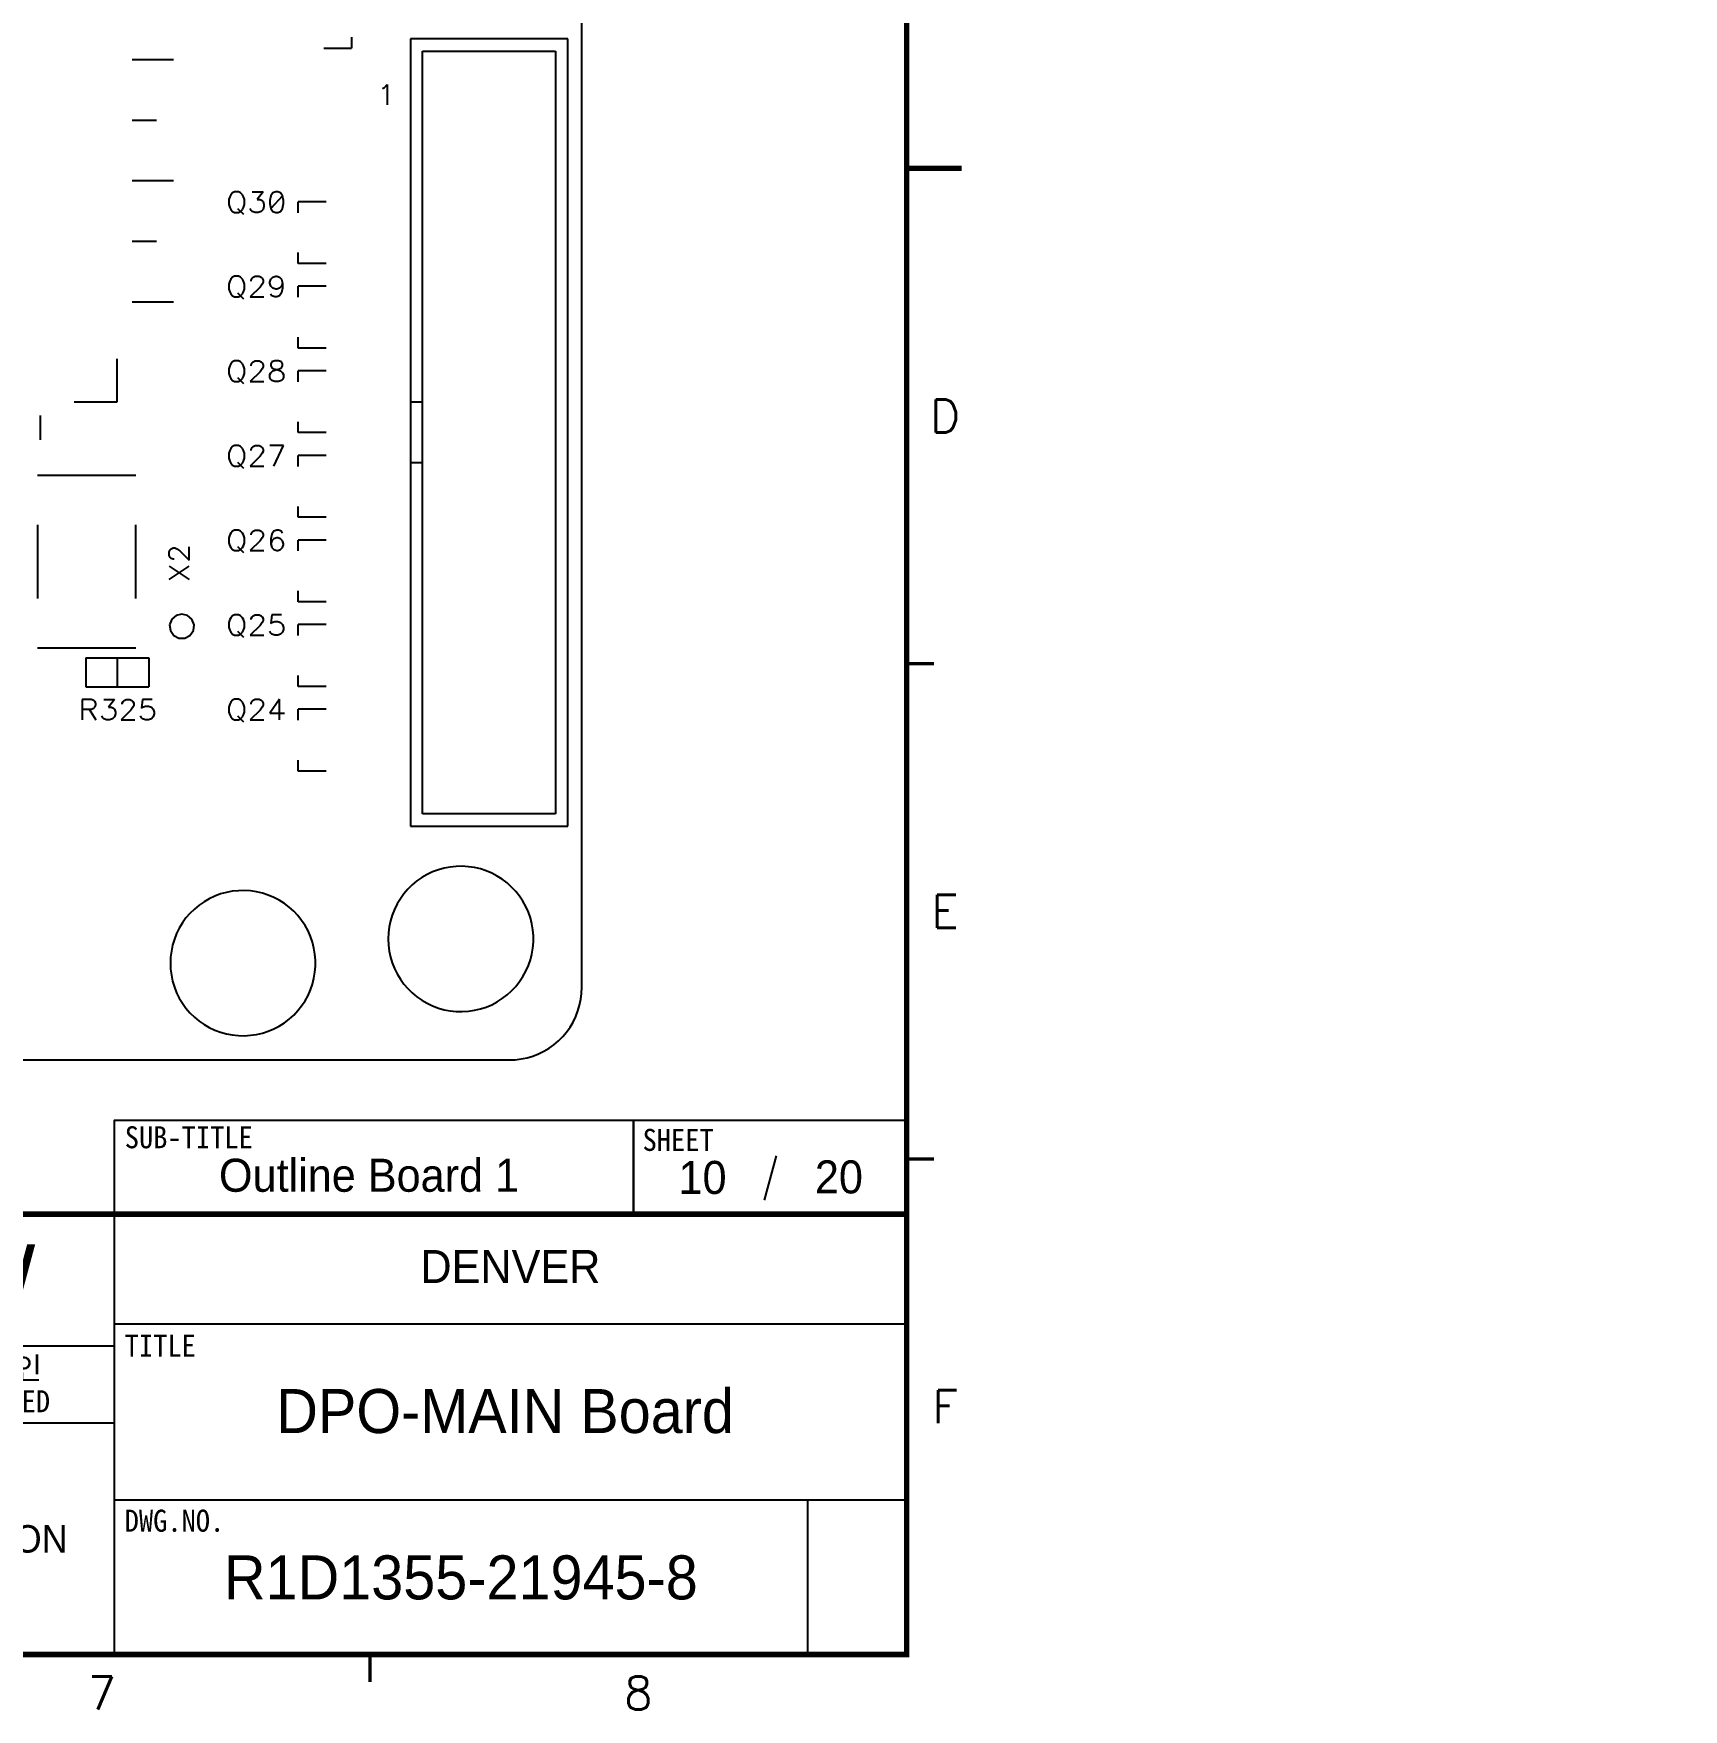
# Model space of a CAD drawing. Extents: x 295 to 953, y 10 to 290.
# Drawn here: x 802.6 to 952.6, y 10 to 162.2 of the extents above; entities that cross this region are included whole.
import ezdxf
from ezdxf.enums import TextEntityAlignment as Align

# ---------------------------------------------------------------- set-up
doc = ezdxf.new("R2010")
doc.units = 0
doc.header["$LTSCALE"] = 5
doc.header["$MEASUREMENT"] = 0
doc.layers.get('0').update_dxf_attribs({"linetype": 'CONTINUOUS', "lineweight": 25})
doc.layers.add('4', color=4, linetype='CONTINUOUS', lineweight=18)
doc.layers.add('6', color=6, linetype='CONTINUOUS', lineweight=13)
for name, color, linetype in [('DV-DPO-A6_TSK', 14, 'CONTINUOUS'), ('SHEET', 3, 'CONTINUOUS'), ('문자', 4, 'CONTINUOUS'), ('테두리', 3, 'CONTINUOUS')]:
    doc.layers.add(name, color=color, linetype=linetype)
doc.styles.add('MARK', font='ARLRDBD.TTF')
doc.styles.get("Standard").update_dxf_attribs({"font": 'simplex.shx'})
doc.styles.add('굴림', font='')
doc.styles.add('굴림체', font='')
doc.styles.get('굴림').set_extended_font_data('Gulim')
doc.styles.get('굴림체').set_extended_font_data('GulimChe')

# ---------------------------------------------------------------- blocks, each defined once
blk = doc.blocks.new('B')
at = {"layer": '문자'}
blk.add_hatch(color=256, dxfattribs=at).paths.add_polyline_path([(13.79, 10), (15.31, 6), (16.84, 10)])
at = {"color": 4, "const_width": 0.6}
blk.add_lwpolyline([(48.46, 10.32, 1), (49.06, 10.32, 1)], format="xyb", close=True, dxfattribs=at)
at = {"layer": '문자'}
for p, q in [((10.73, 2), (7.68, 10)), ((7.68, 10), (10.09, 10)), ((11.94, 5.16), (10.09, 10)), ((10.73, 10), (13.15, 10)), ((13.79, 2), (10.73, 10)), ((14.99, 5.16), (13.15, 10)), ((13.79, 10), (16.84, 10)), ((15.31, 6), (13.79, 10)), ((16.84, 10), (15.31, 6)), ((11.94, 5.16), (10.73, 2)), ((14.99, 5.16), (13.79, 2))]:
    blk.add_line(p, q, dxfattribs=at)
at = {"layer": '문자', "style": 'MARK', "oblique": 15}
blk.add_text('WOOJIN', height=6.5, dxfattribs=at).set_placement((36.4, 6), align=Align.MIDDLE_CENTER)
blk = doc.blocks.new('C')
at = {"layer": 'SHEET'}
for p, q in [((393.14, 60.3), (392.07, 56.28)), ((333, 55), (333, 15)), ((405, 45), (333, 45)), ((333, 43), (247, 43)), ((333, 36), (247, 36)), ((405, 29), (333, 29)), ((396, 29), (396, 15))]:
    blk.add_line(p, q, dxfattribs=at)
for points in [[(333, 55), (380.19, 55), (380.19, 63.49), (333, 63.49)], [(380.19, 55), (405, 55), (405, 63.49), (380.19, 63.49)]]:
    blk.add_lwpolyline(points, close=True, dxfattribs=at)
at = {"layer": '테두리'}
blk.add_line((405, 285), (405, 15), dxfattribs=at)
for points, const_width in [([(15, 285), (15, 15), (405, 15), (405, 285), (15, 285)], 0.5), ([(410, 150), (405, 150)], 0.5), ([(407.5, 105), (405, 105)], 0.3), ([(407.5, 60), (405, 60)], 0.3), ([(15, 55), (405, 55)], 0.5), ([(356.25, 12.5), (356.25, 15)], 0.3)]:
    blk.add_lwpolyline(points, dxfattribs=dict(at, const_width=const_width))
blk.add_blockref('B', (271, 43))
at = {"layer": '문자'}
for s, p in [('D', (408.5, 127.5)), ('E', (408.5, 82.5)), ('F', (408.5, 37.5)), ('7', (331.88, 11.5)), ('8', (380.62, 11.5))]:
    blk.add_text(s, height=3, dxfattribs=at).set_placement(p, align=Align.MIDDLE)
at = {"layer": '문자', "style": '굴림체'}
for s, p in [('SUB-TITLE', (339.77, 61.98)), ('SHEET', (384.24, 61.74)), ('승   인', (322, 41)), ('APPROVED', (322, 38))]:
    blk.add_text(s, height=2, dxfattribs=at).set_placement(p, align=Align.MIDDLE_CENTER)
for s, p in [('TITLE', (333.95, 42.05)), ('DWG.NO.', (333.95, 26.15))]:
    blk.add_text(s, height=2, dxfattribs=at).set_placement(p)

msp = doc.modelspace()

# ---------------------------------------------------------------- linework, layer by layer
at = {"layer": 'DV-DPO-A6_TSK', "color": 7}
for p, q in [((852.48, 75.6), (852.48, 271.4)), ((831.54, 161.9), (831.54, 160.91)), ((836.89, 161.75), (836.89, 90.25)), ((851.19, 161.75), (836.89, 161.75)), ((851.19, 90.25), (851.19, 161.75)), ((811.62, 159.88), (815.36, 159.88)), ((829.01, 160.91), (831.54, 160.91)), ((837.99, 91.35), (837.99, 160.65)), ((837.99, 160.65), (850.09, 160.65)), ((850.09, 160.65), (850.09, 91.35)), ((834.36, 157.26), (834.53, 157.35)), ((834.53, 157.35), (834.79, 157.61)), ((834.79, 157.61), (834.79, 155.77)), ((811.62, 154.38), (813.82, 154.38)), ((811.62, 148.88), (815.36, 148.88)), ((820.74, 147.78), (820.57, 147.6)), ((820.92, 147.87), (820.74, 147.78)), ((821.28, 147.87), (820.92, 147.87)), ((821.45, 147.78), (821.28, 147.87)), ((821.63, 147.6), (821.45, 147.78)), ((822.52, 147.87), (823.5, 147.87)), ((823.5, 147.87), (822.96, 147.16)), ((824.38, 147.78), (824.21, 147.51)), ((824.65, 147.87), (824.38, 147.78)), ((824.83, 147.87), (824.65, 147.87)), ((825.09, 147.78), (824.83, 147.87)), ((825.27, 147.51), (825.09, 147.78)), ((820.48, 147.42), (820.39, 147.16)), ((820.39, 147.16), (820.39, 146.71)), ((820.39, 146.71), (820.48, 146.45)), ((820.57, 147.6), (820.48, 147.42)), ((820.48, 146.45), (820.57, 146.27)), ((820.57, 146.27), (820.74, 146.09)), ((821.19, 146.36), (821.72, 145.82)), ((821.45, 146.09), (821.63, 146.27)), ((821.72, 147.42), (821.63, 147.6)), ((821.63, 146.27), (821.72, 146.45)), ((821.81, 147.16), (821.72, 147.42)), ((821.72, 146.45), (821.81, 146.71)), ((821.81, 146.71), (821.81, 147.16)), ((822.43, 146.18), (822.34, 146.36)), ((822.52, 146.09), (822.43, 146.18)), ((822.96, 147.16), (823.23, 147.16)), ((823.23, 147.16), (823.41, 147.07)), ((823.5, 146.27), (823.32, 146.09)), ((823.41, 147.07), (823.5, 146.98)), ((823.5, 146.98), (823.58, 146.71)), ((823.58, 146.53), (823.5, 146.27)), ((823.58, 146.71), (823.58, 146.53)), ((824.21, 147.51), (824.12, 147.07)), ((824.12, 147.07), (824.12, 146.8)), ((824.12, 146.8), (824.21, 146.36)), ((825.27, 147.51), (824.21, 146.36)), ((824.21, 146.36), (824.38, 146.09)), ((825.09, 146.09), (825.27, 146.36)), ((825.36, 147.07), (825.27, 147.51)), ((825.27, 146.36), (825.36, 146.8)), ((825.36, 146.8), (825.36, 147.07)), ((829.23, 146.96), (826.69, 146.96)), ((826.69, 145.97), (826.69, 146.96)), ((820.74, 146.09), (820.92, 146)), ((820.92, 146), (821.28, 146)), ((821.28, 146), (821.45, 146.09)), ((822.79, 146), (822.52, 146.09)), ((823.05, 146), (822.79, 146)), ((823.32, 146.09), (823.05, 146)), ((824.38, 146.09), (824.65, 146)), ((824.65, 146), (824.83, 146)), ((824.83, 146), (825.09, 146.09)), ((811.62, 143.38), (813.82, 143.38)), ((826.69, 141.35), (826.69, 142.34)), ((820.74, 140.1), (820.57, 139.92)), ((820.92, 140.19), (820.74, 140.1)), ((821.28, 140.19), (820.92, 140.19)), ((821.45, 140.1), (821.28, 140.19)), ((821.63, 139.92), (821.45, 140.1)), ((822.52, 140.01), (822.61, 140.1)), ((822.61, 140.1), (822.79, 140.19)), ((822.79, 140.19), (823.14, 140.19)), ((823.14, 140.19), (823.32, 140.1)), ((823.32, 140.1), (823.41, 140.01)), ((824.21, 139.92), (824.38, 140.1)), ((824.38, 140.1), (824.65, 140.19)), ((824.65, 140.19), (824.74, 140.19)), ((824.74, 140.19), (825.01, 140.1)), ((825.01, 140.1), (825.18, 139.92)), ((829.23, 141.35), (826.69, 141.35)), ((820.48, 139.74), (820.39, 139.48)), ((820.39, 139.48), (820.39, 139.03)), ((820.39, 139.03), (820.48, 138.77)), ((820.57, 139.92), (820.48, 139.74)), ((820.48, 138.77), (820.57, 138.59)), ((820.57, 138.59), (820.74, 138.41)), ((821.19, 138.68), (821.72, 138.14)), ((821.45, 138.41), (821.63, 138.59)), ((821.72, 139.74), (821.63, 139.92)), ((821.63, 138.59), (821.72, 138.77)), ((821.81, 139.48), (821.72, 139.74)), ((821.72, 138.77), (821.81, 139.03)), ((821.81, 139.03), (821.81, 139.48)), ((823.23, 139.21), (822.34, 138.32)), ((822.43, 139.83), (822.52, 140.01)), ((822.43, 139.74), (822.43, 139.83)), ((823.41, 139.48), (823.23, 139.21)), ((823.41, 140.01), (823.5, 139.83)), ((823.5, 139.65), (823.41, 139.48)), ((823.5, 139.83), (823.5, 139.65)), ((824.12, 139.65), (824.21, 139.92)), ((824.12, 139.57), (824.12, 139.65)), ((824.21, 139.3), (824.12, 139.57)), ((824.38, 139.12), (824.21, 139.3)), ((824.3, 138.41), (824.21, 138.59)), ((824.65, 139.03), (824.38, 139.12)), ((824.74, 139.03), (824.65, 139.03)), ((825.01, 139.12), (824.74, 139.03)), ((825.18, 139.3), (825.01, 139.12)), ((825.18, 138.68), (825.01, 138.41)), ((825.18, 139.92), (825.27, 139.57)), ((825.27, 139.57), (825.18, 139.3)), ((825.27, 139.12), (825.18, 138.68)), ((825.27, 139.57), (825.27, 139.12)), ((829.23, 139.28), (826.69, 139.28)), ((826.69, 138.29), (826.69, 139.28)), ((811.62, 137.88), (815.36, 137.88)), ((820.74, 138.41), (820.92, 138.32)), ((820.92, 138.32), (821.28, 138.32)), ((821.28, 138.32), (821.45, 138.41)), ((822.34, 138.32), (823.58, 138.32)), ((824.56, 138.32), (824.3, 138.41)), ((824.74, 138.32), (824.56, 138.32)), ((825.01, 138.41), (824.74, 138.32)), ((826.69, 133.67), (826.69, 134.66)), ((810.25, 128.79), (810.25, 132.7)), ((820.92, 132.5), (820.74, 132.41)), ((821.28, 132.5), (820.92, 132.5)), ((821.45, 132.41), (821.28, 132.5)), ((822.61, 132.41), (822.79, 132.5)), ((822.79, 132.5), (823.14, 132.5)), ((823.14, 132.5), (823.32, 132.41)), ((824.56, 132.5), (824.3, 132.41)), ((824.92, 132.5), (824.56, 132.5)), ((825.18, 132.41), (824.92, 132.5)), ((829.23, 133.67), (826.69, 133.67)), ((820.48, 132.05), (820.39, 131.79)), ((820.39, 131.79), (820.39, 131.35)), ((820.39, 131.35), (820.48, 131.08)), ((820.57, 132.23), (820.48, 132.05)), ((820.48, 131.08), (820.57, 130.9)), ((820.74, 132.41), (820.57, 132.23)), ((821.19, 130.99), (821.72, 130.46)), ((821.63, 132.23), (821.45, 132.41)), ((821.72, 132.05), (821.63, 132.23)), ((821.63, 130.9), (821.72, 131.08)), ((821.81, 131.79), (821.72, 132.05)), ((821.72, 131.08), (821.81, 131.35)), ((821.81, 131.35), (821.81, 131.79)), ((823.23, 131.52), (822.34, 130.64)), ((822.43, 132.14), (822.52, 132.32)), ((822.43, 132.05), (822.43, 132.14)), ((822.52, 132.32), (822.61, 132.41)), ((823.41, 131.79), (823.23, 131.52)), ((823.32, 132.41), (823.41, 132.32)), ((823.41, 132.32), (823.5, 132.14)), ((823.5, 131.97), (823.41, 131.79)), ((823.5, 132.14), (823.5, 131.97)), ((824.12, 131.26), (824.21, 131.43)), ((824.12, 130.99), (824.12, 131.26)), ((824.21, 130.81), (824.12, 130.99)), ((824.3, 132.41), (824.21, 132.23)), ((824.21, 132.23), (824.21, 132.05)), ((824.21, 132.05), (824.3, 131.88)), ((824.21, 131.43), (824.38, 131.61)), ((824.3, 131.88), (824.47, 131.79)), ((824.38, 131.61), (824.65, 131.7)), ((824.47, 131.79), (824.83, 131.7)), ((824.65, 131.7), (825.01, 131.79)), ((824.83, 131.7), (825.09, 131.61)), ((825.01, 131.79), (825.18, 131.88)), ((825.09, 131.61), (825.27, 131.43)), ((825.27, 132.23), (825.18, 132.41)), ((825.18, 131.88), (825.27, 132.05)), ((825.27, 132.05), (825.27, 132.23)), ((825.27, 131.43), (825.36, 131.26)), ((825.36, 130.99), (825.27, 130.81)), ((825.36, 131.26), (825.36, 130.99)), ((829.23, 131.6), (826.69, 131.6)), ((826.69, 130.61), (826.69, 131.6)), ((820.57, 130.9), (820.74, 130.73)), ((820.74, 130.73), (820.92, 130.64)), ((820.92, 130.64), (821.28, 130.64)), ((821.28, 130.64), (821.45, 130.73)), ((821.45, 130.73), (821.63, 130.9)), ((822.34, 130.64), (823.58, 130.64)), ((824.3, 130.73), (824.21, 130.81)), ((824.56, 130.64), (824.3, 130.73)), ((824.92, 130.64), (824.56, 130.64)), ((825.18, 130.73), (824.92, 130.64)), ((825.27, 130.81), (825.18, 130.73)), ((806.34, 128.79), (810.25, 128.79)), ((837.99, 128.75), (836.89, 128.75)), ((803.26, 127.54), (803.26, 125.34)), ((826.69, 125.99), (826.69, 126.98)), ((829.23, 125.99), (826.69, 125.99)), ((820.48, 124.37), (820.39, 124.11)), ((820.39, 124.11), (820.39, 123.66)), ((820.39, 123.66), (820.48, 123.4)), ((820.57, 124.55), (820.48, 124.37)), ((820.48, 123.4), (820.57, 123.22)), ((820.74, 124.73), (820.57, 124.55)), ((820.92, 124.82), (820.74, 124.73)), ((821.28, 124.82), (820.92, 124.82)), ((821.45, 124.73), (821.28, 124.82)), ((821.63, 124.55), (821.45, 124.73)), ((821.72, 124.37), (821.63, 124.55)), ((821.63, 123.22), (821.72, 123.4)), ((821.81, 124.11), (821.72, 124.37)), ((821.72, 123.4), (821.81, 123.66)), ((821.81, 123.66), (821.81, 124.11)), ((823.23, 123.84), (822.34, 122.95)), ((822.43, 124.46), (822.52, 124.64)), ((822.43, 124.37), (822.43, 124.46)), ((822.52, 124.64), (822.61, 124.73)), ((822.61, 124.73), (822.79, 124.82)), ((822.79, 124.82), (823.14, 124.82)), ((823.14, 124.82), (823.32, 124.73)), ((823.41, 124.11), (823.23, 123.84)), ((823.32, 124.73), (823.41, 124.64)), ((823.41, 124.64), (823.5, 124.46)), ((823.5, 124.28), (823.41, 124.11)), ((823.5, 124.46), (823.5, 124.28)), ((825.36, 124.82), (824.12, 124.82)), ((824.47, 122.95), (825.36, 124.82)), ((829.23, 123.91), (826.69, 123.91)), ((826.69, 122.92), (826.69, 123.91)), ((811.94, 122.09), (803, 122.09)), ((820.57, 123.22), (820.74, 123.04)), ((820.74, 123.04), (820.92, 122.95)), ((820.92, 122.95), (821.28, 122.95)), ((821.19, 123.31), (821.72, 122.77)), ((821.28, 122.95), (821.45, 123.04)), ((821.45, 123.04), (821.63, 123.22)), ((822.34, 122.95), (823.58, 122.95)), ((837.99, 123.25), (836.89, 123.25)), ((826.69, 118.3), (826.69, 119.29)), ((803, 117.62), (803, 110.91)), ((811.94, 110.91), (811.94, 117.62)), ((829.23, 118.3), (826.69, 118.3)), ((820.48, 116.69), (820.39, 116.43)), ((820.39, 116.43), (820.39, 115.98)), ((820.39, 115.98), (820.48, 115.72)), ((820.57, 116.87), (820.48, 116.69)), ((820.48, 115.72), (820.57, 115.54)), ((820.74, 117.05), (820.57, 116.87)), ((820.92, 117.14), (820.74, 117.05)), ((821.28, 117.14), (820.92, 117.14)), ((821.45, 117.05), (821.28, 117.14)), ((821.63, 116.87), (821.45, 117.05)), ((821.72, 116.69), (821.63, 116.87)), ((821.63, 115.54), (821.72, 115.72)), ((821.81, 116.43), (821.72, 116.69)), ((821.72, 115.72), (821.81, 115.98)), ((821.81, 115.98), (821.81, 116.43)), ((823.23, 116.16), (822.34, 115.27)), ((822.43, 116.78), (822.52, 116.96)), ((822.43, 116.69), (822.43, 116.78)), ((822.52, 116.96), (822.61, 117.05)), ((822.61, 117.05), (822.79, 117.14)), ((822.79, 117.14), (823.14, 117.14)), ((823.14, 117.14), (823.32, 117.05)), ((823.41, 116.43), (823.23, 116.16)), ((823.32, 117.05), (823.41, 116.96)), ((823.41, 116.96), (823.5, 116.78)), ((823.5, 116.6), (823.41, 116.43)), ((823.5, 116.78), (823.5, 116.6)), ((824.3, 116.78), (824.21, 116.34)), ((824.21, 116.34), (824.21, 115.89)), ((824.3, 116.16), (824.21, 115.89)), ((824.21, 115.89), (824.3, 115.54)), ((824.47, 117.05), (824.3, 116.78)), ((824.47, 116.34), (824.3, 116.16)), ((824.74, 117.14), (824.47, 117.05)), ((824.74, 116.43), (824.47, 116.34)), ((824.92, 117.14), (824.74, 117.14)), ((824.83, 116.43), (824.74, 116.43)), ((825.09, 116.34), (824.83, 116.43)), ((825.18, 117.05), (824.92, 117.14)), ((825.27, 116.16), (825.09, 116.34)), ((825.27, 116.87), (825.18, 117.05)), ((825.36, 115.89), (825.27, 116.16)), ((825.27, 115.54), (825.36, 115.8)), ((825.36, 115.8), (825.36, 115.89)), ((829.23, 116.23), (826.69, 116.23)), ((826.69, 115.24), (826.69, 116.23)), ((814.97, 115.17), (815.06, 115.35)), ((814.97, 114.82), (814.97, 115.17)), ((815.06, 114.65), (814.97, 114.82)), ((815.06, 115.35), (815.14, 115.44)), ((815.14, 114.56), (815.06, 114.65)), ((815.14, 115.44), (815.32, 115.52)), ((815.32, 114.48), (815.14, 114.56)), ((815.32, 115.52), (815.5, 115.52)), ((815.41, 114.48), (815.32, 114.48)), ((815.5, 115.52), (815.67, 115.44)), ((815.67, 115.44), (815.93, 115.26)), ((815.93, 115.26), (816.8, 114.39)), ((816.8, 114.39), (816.8, 115.61)), ((820.57, 115.54), (820.74, 115.36)), ((820.74, 115.36), (820.92, 115.27)), ((820.92, 115.27), (821.28, 115.27)), ((821.19, 115.63), (821.72, 115.09)), ((821.28, 115.27), (821.45, 115.36)), ((821.45, 115.36), (821.63, 115.54)), ((822.34, 115.27), (823.58, 115.27)), ((824.3, 115.54), (824.47, 115.36)), ((824.47, 115.36), (824.74, 115.27)), ((824.74, 115.27), (824.83, 115.27)), ((824.83, 115.27), (825.09, 115.36)), ((825.09, 115.36), (825.27, 115.54)), ((814.97, 113.86), (816.8, 112.64)), ((814.97, 112.64), (816.8, 113.86)), ((826.69, 110.62), (826.69, 111.61)), ((829.23, 110.62), (826.69, 110.62)), ((815.2, 109.03), (815.01, 108.53)), ((815.01, 108.53), (815.08, 108)), ((815.61, 109.38), (815.2, 109.03)), ((816.13, 109.51), (815.61, 109.38)), ((816.64, 109.38), (816.13, 109.51)), ((817.04, 109.03), (816.64, 109.38)), ((817.23, 108.53), (817.04, 109.03)), ((817.17, 108), (817.23, 108.53)), ((820.48, 109), (820.39, 108.74)), ((820.39, 108.74), (820.39, 108.29)), ((820.39, 108.29), (820.48, 108.03)), ((820.57, 109.18), (820.48, 109)), ((820.74, 109.36), (820.57, 109.18)), ((820.92, 109.45), (820.74, 109.36)), ((821.28, 109.45), (820.92, 109.45)), ((821.45, 109.36), (821.28, 109.45)), ((821.63, 109.18), (821.45, 109.36)), ((821.72, 109), (821.63, 109.18)), ((821.81, 108.74), (821.72, 109)), ((821.72, 108.03), (821.81, 108.29)), ((821.81, 108.29), (821.81, 108.74)), ((823.23, 108.47), (822.34, 107.59)), ((822.43, 109.09), (822.52, 109.27)), ((822.43, 109), (822.43, 109.09)), ((822.52, 109.27), (822.61, 109.36)), ((822.61, 109.36), (822.79, 109.45)), ((822.79, 109.45), (823.14, 109.45)), ((823.14, 109.45), (823.32, 109.36)), ((823.41, 108.74), (823.23, 108.47)), ((823.32, 109.36), (823.41, 109.27)), ((823.41, 109.27), (823.5, 109.09)), ((823.5, 108.92), (823.41, 108.74)), ((823.5, 109.09), (823.5, 108.92)), ((824.3, 109.45), (824.21, 108.65)), ((824.21, 108.65), (824.3, 108.74)), ((825.18, 109.45), (824.3, 109.45)), ((824.3, 108.74), (824.56, 108.83)), ((824.56, 108.83), (824.83, 108.83)), ((824.83, 108.83), (825.09, 108.74)), ((825.09, 108.74), (825.27, 108.56)), ((825.27, 108.56), (825.36, 108.29)), ((825.36, 108.12), (825.27, 107.85)), ((825.36, 108.29), (825.36, 108.12)), ((829.23, 108.55), (826.69, 108.55)), ((826.69, 107.56), (826.69, 108.55)), ((815.08, 108), (815.38, 107.56)), ((815.38, 107.56), (815.86, 107.31)), ((815.86, 107.31), (816.39, 107.31)), ((816.39, 107.31), (816.86, 107.56)), ((816.86, 107.56), (817.17, 108)), ((820.48, 108.03), (820.57, 107.85)), ((820.57, 107.85), (820.74, 107.67)), ((820.74, 107.67), (820.92, 107.59)), ((820.92, 107.59), (821.28, 107.59)), ((821.19, 107.94), (821.72, 107.41)), ((821.28, 107.59), (821.45, 107.67)), ((821.45, 107.67), (821.63, 107.85)), ((821.63, 107.85), (821.72, 108.03)), ((822.34, 107.59), (823.58, 107.59)), ((824.21, 107.76), (824.12, 107.94)), ((824.3, 107.67), (824.21, 107.76)), ((824.56, 107.59), (824.3, 107.67)), ((824.83, 107.59), (824.56, 107.59)), ((825.09, 107.67), (824.83, 107.59)), ((825.27, 107.85), (825.09, 107.67)), ((803, 106.44), (811.94, 106.44)), ((807.4, 105.53), (813.12, 105.53)), ((807.4, 105.53), (807.4, 102.89)), ((810.26, 105.53), (810.26, 102.89)), ((813.12, 105.53), (813.12, 102.89)), ((826.69, 102.94), (826.69, 103.92)), ((807.4, 102.89), (813.12, 102.89)), ((829.23, 102.94), (826.69, 102.94)), ((807.87, 101.76), (807.07, 101.76)), ((807.07, 101.76), (807.07, 99.9)), ((807.07, 100.87), (807.87, 100.87)), ((807.69, 100.87), (808.31, 99.9)), ((808.14, 101.67), (807.87, 101.76)), ((807.87, 100.87), (808.14, 100.96)), ((808.23, 101.58), (808.14, 101.67)), ((808.14, 100.96), (808.23, 101.05)), ((808.31, 101.4), (808.23, 101.58)), ((808.23, 101.05), (808.31, 101.23)), ((808.31, 101.23), (808.31, 101.4)), ((809.02, 101.76), (809.99, 101.76)), ((809.99, 101.76), (809.46, 101.05)), ((809.46, 101.05), (809.73, 101.05)), ((809.73, 101.05), (809.9, 100.96)), ((809.9, 100.96), (809.99, 100.87)), ((809.99, 100.87), (810.08, 100.61)), ((810.08, 100.61), (810.08, 100.43)), ((811.49, 100.78), (810.61, 99.9)), ((810.7, 101.4), (810.78, 101.58)), ((810.7, 101.32), (810.7, 101.4)), ((810.78, 101.58), (810.87, 101.67)), ((810.87, 101.67), (811.05, 101.76)), ((811.05, 101.76), (811.41, 101.76)), ((811.41, 101.76), (811.58, 101.67)), ((811.67, 101.05), (811.49, 100.78)), ((811.58, 101.67), (811.67, 101.58)), ((811.67, 101.58), (811.76, 101.4)), ((811.76, 101.23), (811.67, 101.05)), ((811.76, 101.4), (811.76, 101.23)), ((812.56, 101.76), (812.47, 100.96)), ((812.47, 100.96), (812.56, 101.05)), ((813.44, 101.76), (812.56, 101.76)), ((812.56, 101.05), (812.82, 101.14)), ((812.82, 101.14), (813.09, 101.14)), ((813.09, 101.14), (813.35, 101.05)), ((813.35, 101.05), (813.53, 100.87)), ((813.53, 100.87), (813.62, 100.61)), ((813.62, 100.61), (813.62, 100.43)), ((820.48, 101.32), (820.39, 101.06)), ((820.39, 101.06), (820.39, 100.61)), ((820.39, 100.61), (820.48, 100.35)), ((820.57, 101.5), (820.48, 101.32)), ((820.74, 101.68), (820.57, 101.5)), ((820.92, 101.77), (820.74, 101.68)), ((821.28, 101.77), (820.92, 101.77)), ((821.45, 101.68), (821.28, 101.77)), ((821.63, 101.5), (821.45, 101.68)), ((821.72, 101.32), (821.63, 101.5)), ((821.81, 101.06), (821.72, 101.32)), ((821.72, 100.35), (821.81, 100.61)), ((821.81, 100.61), (821.81, 101.06)), ((823.23, 100.79), (822.34, 99.9)), ((822.43, 101.41), (822.52, 101.59)), ((822.43, 101.32), (822.43, 101.41)), ((822.52, 101.59), (822.61, 101.68)), ((822.61, 101.68), (822.79, 101.77)), ((822.79, 101.77), (823.14, 101.77)), ((823.14, 101.77), (823.32, 101.68)), ((823.41, 101.06), (823.23, 100.79)), ((823.32, 101.68), (823.41, 101.59)), ((823.41, 101.59), (823.5, 101.41)), ((823.5, 101.23), (823.41, 101.06)), ((823.5, 101.41), (823.5, 101.23)), ((825.01, 101.77), (824.12, 100.52)), ((824.12, 100.52), (825.45, 100.52)), ((825.01, 99.9), (825.01, 101.77)), ((829.23, 100.86), (826.69, 100.86)), ((826.69, 99.87), (826.69, 100.86)), ((808.93, 100.07), (808.84, 100.25)), ((809.02, 99.99), (808.93, 100.07)), ((809.28, 99.9), (809.02, 99.99)), ((809.55, 99.9), (809.28, 99.9)), ((809.81, 99.99), (809.55, 99.9)), ((809.99, 100.16), (809.81, 99.99)), ((810.08, 100.43), (809.99, 100.16)), ((810.61, 99.9), (811.85, 99.9)), ((812.47, 100.07), (812.38, 100.25)), ((812.56, 99.99), (812.47, 100.07)), ((812.82, 99.9), (812.56, 99.99)), ((813.09, 99.9), (812.82, 99.9)), ((813.35, 99.99), (813.09, 99.9)), ((813.53, 100.16), (813.35, 99.99)), ((813.62, 100.43), (813.53, 100.16)), ((820.48, 100.35), (820.57, 100.17)), ((820.57, 100.17), (820.74, 99.99)), ((820.74, 99.99), (820.92, 99.9)), ((820.92, 99.9), (821.28, 99.9)), ((821.19, 100.26), (821.72, 99.72)), ((821.28, 99.9), (821.45, 99.99)), ((821.45, 99.99), (821.63, 100.17)), ((821.63, 100.17), (821.72, 100.35)), ((822.34, 99.9), (823.58, 99.9)), ((826.69, 95.25), (826.69, 96.24)), ((829.23, 95.25), (826.69, 95.25)), ((850.09, 91.35), (837.99, 91.35)), ((836.89, 90.25), (851.19, 90.25)), ((837.94, 85.57), (837.48, 85.26)), ((838.42, 85.85), (837.94, 85.57)), ((838.91, 86.08), (838.42, 85.85)), ((839.43, 86.27), (838.91, 86.08)), ((839.97, 86.42), (839.43, 86.27)), ((840.51, 86.52), (839.97, 86.42)), ((841.06, 86.59), (840.51, 86.52)), ((841.61, 86.6), (841.06, 86.59)), ((842.17, 86.56), (841.61, 86.6)), ((842.71, 86.48), (842.17, 86.56)), ((843.25, 86.36), (842.71, 86.48)), ((843.78, 86.18), (843.25, 86.36)), ((844.28, 85.97), (843.78, 86.18)), ((844.78, 85.71), (844.28, 85.97)), ((845.24, 85.42), (844.78, 85.71)), ((845.68, 85.08), (845.24, 85.42)), ((819.12, 83.88), (818.62, 83.65)), ((819.64, 84.08), (819.12, 83.88)), ((820.17, 84.22), (819.64, 84.08)), ((820.71, 84.33), (820.17, 84.22)), ((821.26, 84.38), (820.71, 84.33)), ((821.82, 84.39), (821.26, 84.38)), ((822.36, 84.36), (821.82, 84.39)), ((822.91, 84.28), (822.36, 84.36)), ((823.45, 84.15), (822.91, 84.28)), ((823.98, 83.98), (823.45, 84.15)), ((824.49, 83.77), (823.98, 83.98)), ((824.97, 83.51), (824.49, 83.77)), ((836.3, 84.1), (835.98, 83.65)), ((836.66, 84.52), (836.3, 84.1)), ((837.06, 84.9), (836.66, 84.52)), ((837.48, 85.26), (837.06, 84.9)), ((846.09, 84.71), (845.68, 85.08)), ((846.47, 84.31), (846.09, 84.71)), ((846.82, 83.88), (846.47, 84.31)), ((847.12, 83.42), (846.82, 83.88)), ((816.86, 82.32), (816.5, 81.9)), ((817.26, 82.7), (816.86, 82.32)), ((817.69, 83.05), (817.26, 82.7)), ((818.14, 83.37), (817.69, 83.05)), ((818.62, 83.65), (818.14, 83.37)), ((825.44, 83.22), (824.97, 83.51)), ((825.88, 82.88), (825.44, 83.22)), ((826.29, 82.51), (825.88, 82.88)), ((826.67, 82.11), (826.29, 82.51)), ((835.44, 82.68), (835.24, 82.17)), ((835.69, 83.18), (835.44, 82.68)), ((835.98, 83.65), (835.69, 83.18)), ((847.39, 82.93), (847.12, 83.42)), ((847.61, 82.43), (847.39, 82.93)), ((847.79, 81.9), (847.61, 82.43)), ((815.89, 80.98), (815.65, 80.48)), ((816.18, 81.45), (815.89, 80.98)), ((816.5, 81.9), (816.18, 81.45)), ((827.01, 81.68), (826.67, 82.11)), ((827.32, 81.22), (827.01, 81.68)), ((827.59, 80.73), (827.32, 81.22)), ((827.81, 80.23), (827.59, 80.73)), ((834.97, 81.1), (834.9, 80.55)), ((835.08, 81.64), (834.97, 81.1)), ((835.24, 82.17), (835.08, 81.64)), ((847.93, 81.37), (847.79, 81.9)), ((848.02, 80.82), (847.93, 81.37)), ((848.07, 80.27), (848.02, 80.82)), ((815.28, 79.44), (815.17, 78.9)), ((815.44, 79.97), (815.28, 79.44)), ((815.65, 80.48), (815.44, 79.97)), ((828, 79.71), (827.81, 80.23)), ((828.13, 79.17), (828, 79.71)), ((828.22, 78.62), (828.13, 79.17)), ((834.9, 80.55), (834.87, 80)), ((834.87, 80), (834.9, 79.44)), ((834.9, 79.44), (834.97, 78.9)), ((847.93, 78.62), (848.02, 79.17)), ((848.02, 79.17), (848.07, 79.72)), ((848.07, 79.72), (848.07, 80.27)), ((815.1, 78.35), (815.08, 77.8)), ((815.08, 77.8), (815.1, 77.24)), ((815.17, 78.9), (815.1, 78.35)), ((828.27, 78.07), (828.22, 78.62)), ((828.27, 77.52), (828.27, 78.07)), ((834.97, 78.9), (835.08, 78.35)), ((835.08, 78.35), (835.24, 77.83)), ((835.24, 77.83), (835.44, 77.31)), ((847.61, 77.57), (847.79, 78.09)), ((847.79, 78.09), (847.93, 78.62)), ((815.1, 77.24), (815.17, 76.69)), ((815.17, 76.69), (815.28, 76.16)), ((815.28, 76.16), (815.44, 75.63)), ((828, 75.89), (828.13, 76.43)), ((828.13, 76.43), (828.22, 76.97)), ((828.22, 76.97), (828.27, 77.52)), ((835.44, 77.31), (835.69, 76.82)), ((835.69, 76.82), (835.98, 76.34)), ((835.98, 76.34), (836.3, 75.9)), ((846.82, 76.12), (847.12, 76.58)), ((847.12, 76.58), (847.39, 77.06)), ((847.39, 77.06), (847.61, 77.57)), ((815.44, 75.63), (815.65, 75.11)), ((815.65, 75.11), (815.89, 74.62)), ((815.89, 74.62), (816.18, 74.15)), ((827.32, 74.38), (827.59, 74.86)), ((827.59, 74.86), (827.81, 75.37)), ((827.81, 75.37), (828, 75.89)), ((836.3, 75.9), (836.66, 75.48)), ((836.66, 75.48), (837.06, 75.09)), ((837.06, 75.09), (837.48, 74.74)), ((837.48, 74.74), (837.94, 74.43)), ((845.24, 74.58), (845.68, 74.91)), ((845.68, 74.91), (846.09, 75.28)), ((846.09, 75.28), (846.47, 75.68)), ((846.47, 75.68), (846.82, 76.12)), ((852.39, 74.51), (852.45, 75.05)), ((852.45, 75.05), (852.48, 75.6)), ((816.18, 74.15), (816.5, 73.7)), ((816.5, 73.7), (816.86, 73.28)), ((816.86, 73.28), (817.26, 72.89)), ((825.88, 72.71), (826.29, 73.08)), ((826.29, 73.08), (826.67, 73.49)), ((826.67, 73.49), (827.01, 73.92)), ((827.01, 73.92), (827.32, 74.38)), ((837.94, 74.43), (838.42, 74.15)), ((838.42, 74.15), (838.91, 73.91)), ((838.91, 73.91), (839.43, 73.72)), ((839.43, 73.72), (839.97, 73.57)), ((839.97, 73.57), (840.51, 73.47)), ((840.51, 73.47), (841.06, 73.41)), ((841.06, 73.41), (841.61, 73.4)), ((841.61, 73.4), (842.17, 73.43)), ((842.17, 73.43), (842.71, 73.52)), ((842.71, 73.52), (843.25, 73.64)), ((843.25, 73.64), (843.78, 73.81)), ((843.78, 73.81), (844.28, 74.02)), ((844.28, 74.02), (844.78, 74.28)), ((844.78, 74.28), (845.24, 74.58)), ((851.92, 72.95), (852.12, 73.45)), ((852.12, 73.45), (852.27, 73.98)), ((852.27, 73.98), (852.39, 74.51)), ((817.26, 72.89), (817.69, 72.54)), ((817.69, 72.54), (818.14, 72.22)), ((818.14, 72.22), (818.62, 71.95)), ((818.62, 71.95), (819.12, 71.71)), ((819.12, 71.71), (819.64, 71.52)), ((823.45, 71.44), (823.98, 71.61)), ((823.98, 71.61), (824.49, 71.83)), ((824.49, 71.83), (824.97, 72.08)), ((824.97, 72.08), (825.44, 72.38)), ((825.44, 72.38), (825.88, 72.71)), ((851.09, 71.54), (851.4, 71.99)), ((851.4, 71.99), (851.68, 72.45)), ((851.68, 72.45), (851.92, 72.95)), ((819.64, 71.52), (820.17, 71.37)), ((820.17, 71.37), (820.71, 71.27)), ((820.71, 71.27), (821.26, 71.21)), ((821.26, 71.21), (821.82, 71.2)), ((821.82, 71.2), (822.36, 71.24)), ((822.36, 71.24), (822.91, 71.31)), ((822.91, 71.31), (823.45, 71.44)), ((849.02, 69.79), (849.49, 70.07)), ((849.49, 70.07), (849.93, 70.39)), ((849.93, 70.39), (850.34, 70.74)), ((850.34, 70.74), (850.73, 71.13)), ((850.73, 71.13), (851.09, 71.54)), ((529.08, 69), (845.88, 69)), ((845.88, 69), (846.42, 69.02)), ((846.42, 69.02), (846.96, 69.09)), ((846.96, 69.09), (847.49, 69.2)), ((847.49, 69.2), (848.02, 69.35)), ((848.02, 69.35), (848.53, 69.55)), ((848.53, 69.55), (849.02, 69.79))]:
    msp.add_line(p, q, dxfattribs=at)

# ---------------------------------------------------------------- block references
msp.add_blockref('C', (476.98, 0))

# ---------------------------------------------------------------- texts
at = {"color": 4, "style": '굴림'}
msp.add_text('B.J.JEON', height=2.5, dxfattribs=at).set_placement((798.57, 25.5), align=Align.MIDDLE_CENTER)
at = {"layer": '4', "style": '굴림'}
for s, p in [('Outline Board 1', (833.13, 58.53)), ('10', (863.44, 58.33)), ('20', (875.83, 58.38)), ('DENVER', (845.98, 50.24))]:
    msp.add_text(s, height=3, dxfattribs=at).set_placement(p, align=Align.MIDDLE_CENTER)
at = {"layer": '6', "color": 4, "char_height": 3, "attachment_point": 4, "style": '굴림체'}
for insert, width in [((905.28, 137.42), 36.962), ((952.58, 106.26), 52.2944), ((952.58, 102.14), 52.2944)]:
    msp.add_mtext('{\\f굴림|b0|i0|c129;\\C7;', dxfattribs=dict(at, insert=insert, width=width))
at = {"layer": '문자', "style": '굴림'}
for s, p in [('DPO-MAIN Board', (845.5, 37.11)), ('R1D1355-21945-8', (841.48, 22))]:
    msp.add_text(s, height=4, dxfattribs=at).set_placement(p, align=Align.MIDDLE_CENTER)

doc.saveas('drawing.dxf')
